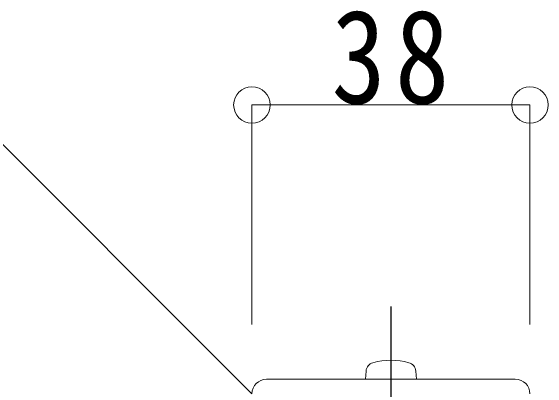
# Model space of a CAD drawing. Units: millimetres at full size, sheet at 1:5; details may follow other scales. Extents: x -1050 to 1050, y -742 to 742.
# Drawn here: x 496.1 to 569.5, y -225.7 to -173.9 of the extents above; entities that cross this region are included whole.
import ezdxf

# ---------------------------------------------------------------- set-up
doc = ezdxf.new("R2010")
doc.units = ezdxf.units.MM
doc.header["$LTSCALE"] = 5
doc.linetypes.add('CHAIN1', pattern=[8, 5, -1, 1, -1])
doc.layers.add('0-0_通り芯', color=7, linetype='CHAIN1')
for name, color, linetype, lineweight in [('0-3_寸法', 54, 'Continuous', 20), ('0-4_手摺部材', 92, 'Continuous', 20), ('0-9_文字', 3, 'Continuous', 20), ('0-A_支柱', 6, 'Continuous', 20)]:
    doc.layers.add(name, color=color, linetype=linetype, lineweight=lineweight)
doc.styles.add('ＭＳ ゴシック', font='')
doc.styles.get('ＭＳ ゴシック').set_extended_font_data('MS Gothic')

# ---------------------------------------------------------------- blocks, each defined once
blk = doc.blocks.new('dimension_origin')
at = {"color": 0, "linetype": 'Continuous', "lineweight": -2}
blk.add_circle((0, 0), 1.25, dxfattribs=at)

msp = doc.modelspace()

# ---------------------------------------------------------------- linework, layer by layer
at = {"layer": '0-0_通り芯'}
for q in [(548.02, -354.61), (548.02, -373.171)]:
    msp.add_line((548.02, -214.355), q, dxfattribs=at)
at = {"layer": '0-3_寸法'}
for p, q in [((529.02, -186.793), (529.02, -216.802)), ((567.02, -186.793), (529.02, -186.793)), ((567.02, -186.793), (567.02, -216.802))]:
    msp.add_line(p, q, dxfattribs=at)
at = {"layer": '0-4_手摺部材'}
msp.add_line((544.52, -224.293), (551.52, -224.293), dxfattribs=at)
at = {"layer": '0-9_文字'}
msp.add_lwpolyline([(529.02, -226.293), (489.52, -186.793), (384.413, -186.793)], dxfattribs=at)
at = {"layer": '0-A_支柱'}
for p, q in [((544.618, -223.174), (544.52, -224.293)), ((551.422, -223.174), (551.52, -224.293)), ((565.02, -224.293), (531.02, -224.293))]:
    msp.add_line(p, q, dxfattribs=at)
for centre, radius, start, end in [((548.02, -230.693), 9, 74.11915, 105.88085), ((545.913, -223.287), 1.3, 105.88085, 175), ((550.127, -223.287), 1.3, 5, 74.11915), ((531.02, -226.293), 2, 90, 180), ((565.02, -226.293), 2, 0, 90)]:
    msp.add_arc(centre, radius, start, end, dxfattribs=at)

# ---------------------------------------------------------------- block references
at = {"layer": '0-3_寸法', "xscale": 2, "yscale": 2, "rotation": 180}
msp.add_blockref('dimension_origin', (529.02, -186.793), dxfattribs=at)
at = {"layer": '0-3_寸法', "xscale": 2, "yscale": 2}
msp.add_blockref('dimension_origin', (567.02, -186.793), dxfattribs=at)

# ---------------------------------------------------------------- texts
at = {"layer": '0-3_寸法', "insert": (539.895, -186.793), "char_height": 12.83, "attachment_point": 7, "style": 'ＭＳ ゴシック'}
msp.add_mtext('\\T1.17;\\W0.85;38', dxfattribs=at)

doc.saveas('drawing.dxf')
